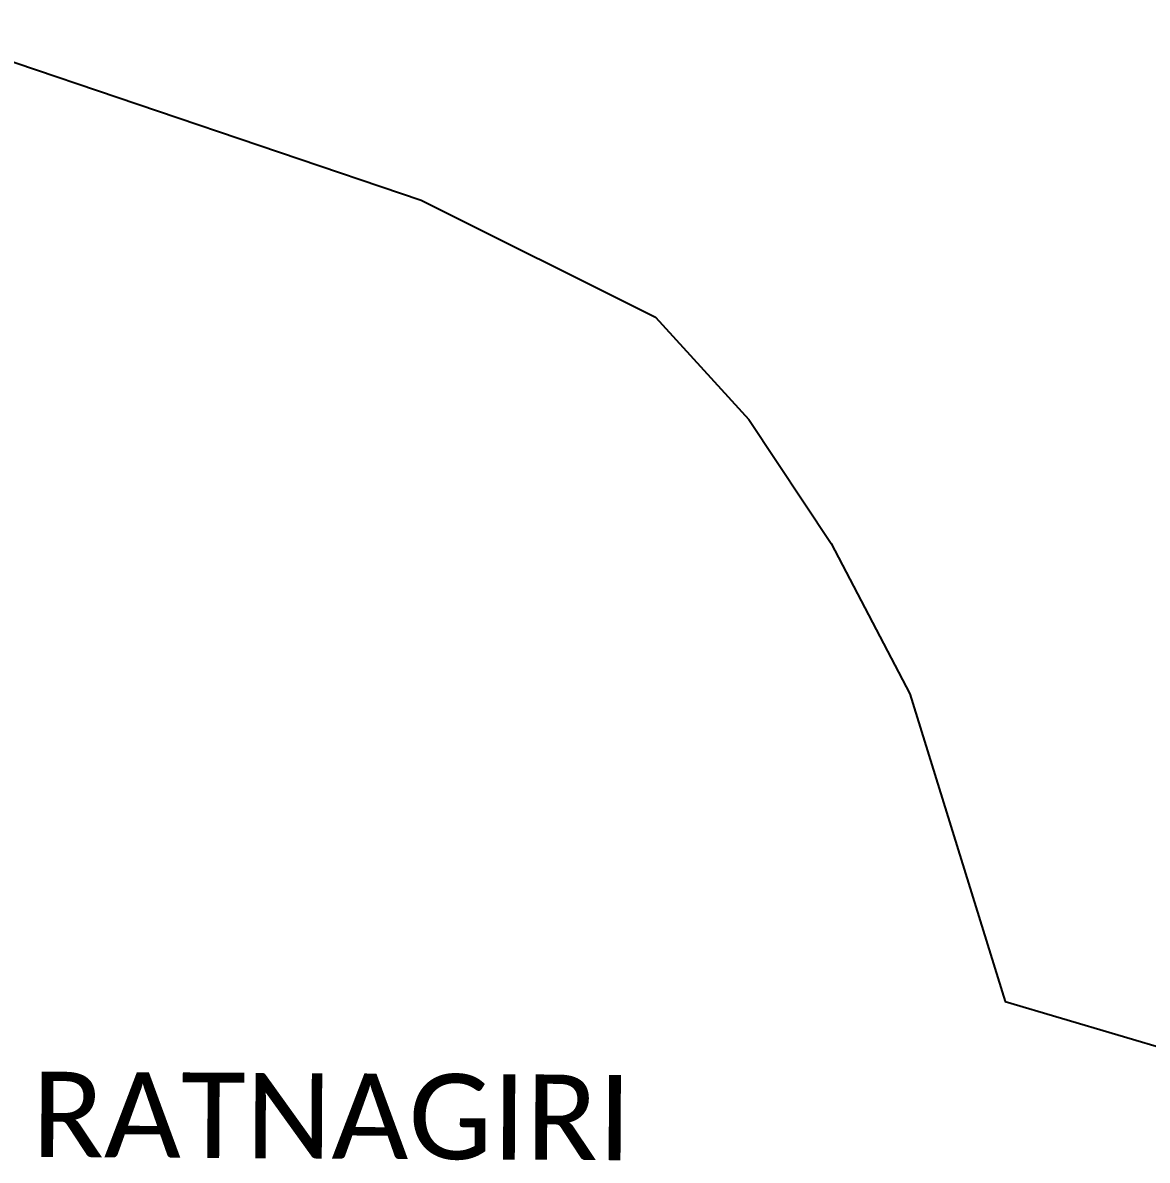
# Model space of a CAD drawing. Header units: metres. Extents: x 316591 to 321268, y 1878408 to 1881184.
# Drawn here: x 317563 to 318934, y 1879797 to 1881184 of the extents above; entities that cross this region are included whole.
import ezdxf

# ---------------------------------------------------------------- set-up
doc = ezdxf.new("R2010")
doc.units = ezdxf.units.M
doc.layers.add('village', color=3, linetype='Continuous')
doc.layers.add('VILLAGE NAME', color=250, linetype='Continuous')
doc.styles.get("Standard").update_dxf_attribs({"font": 'calibri.ttf'})

msp = doc.modelspace()

# ---------------------------------------------------------------- linework, layer by layer
at = {"layer": 'village', "color": 3}
for p, q in [((317408.9, 1881184.4), (318048.7, 1880968.1)), ((318048.7, 1880968.1), (318334.5, 1880825.1)), ((318334.5, 1880825.1), (318448.2, 1880700.4)), ((318448.2, 1880700.4), (318548.8, 1880549.1)), ((318548.8, 1880549.1), (318644.7, 1880366)), ((318644.7, 1880366), (318761, 1879990.7)), ((318761, 1879990.7), (319377.4, 1879808))]:
    msp.add_line(p, q, dxfattribs=at)

# ---------------------------------------------------------------- texts
at = {"layer": 'VILLAGE NAME'}
msp.add_text('RATNAGIRI', height=104.04, rotation=359.6762, dxfattribs=at).set_placement((317573.5, 1879801))

doc.saveas('drawing.dxf')
